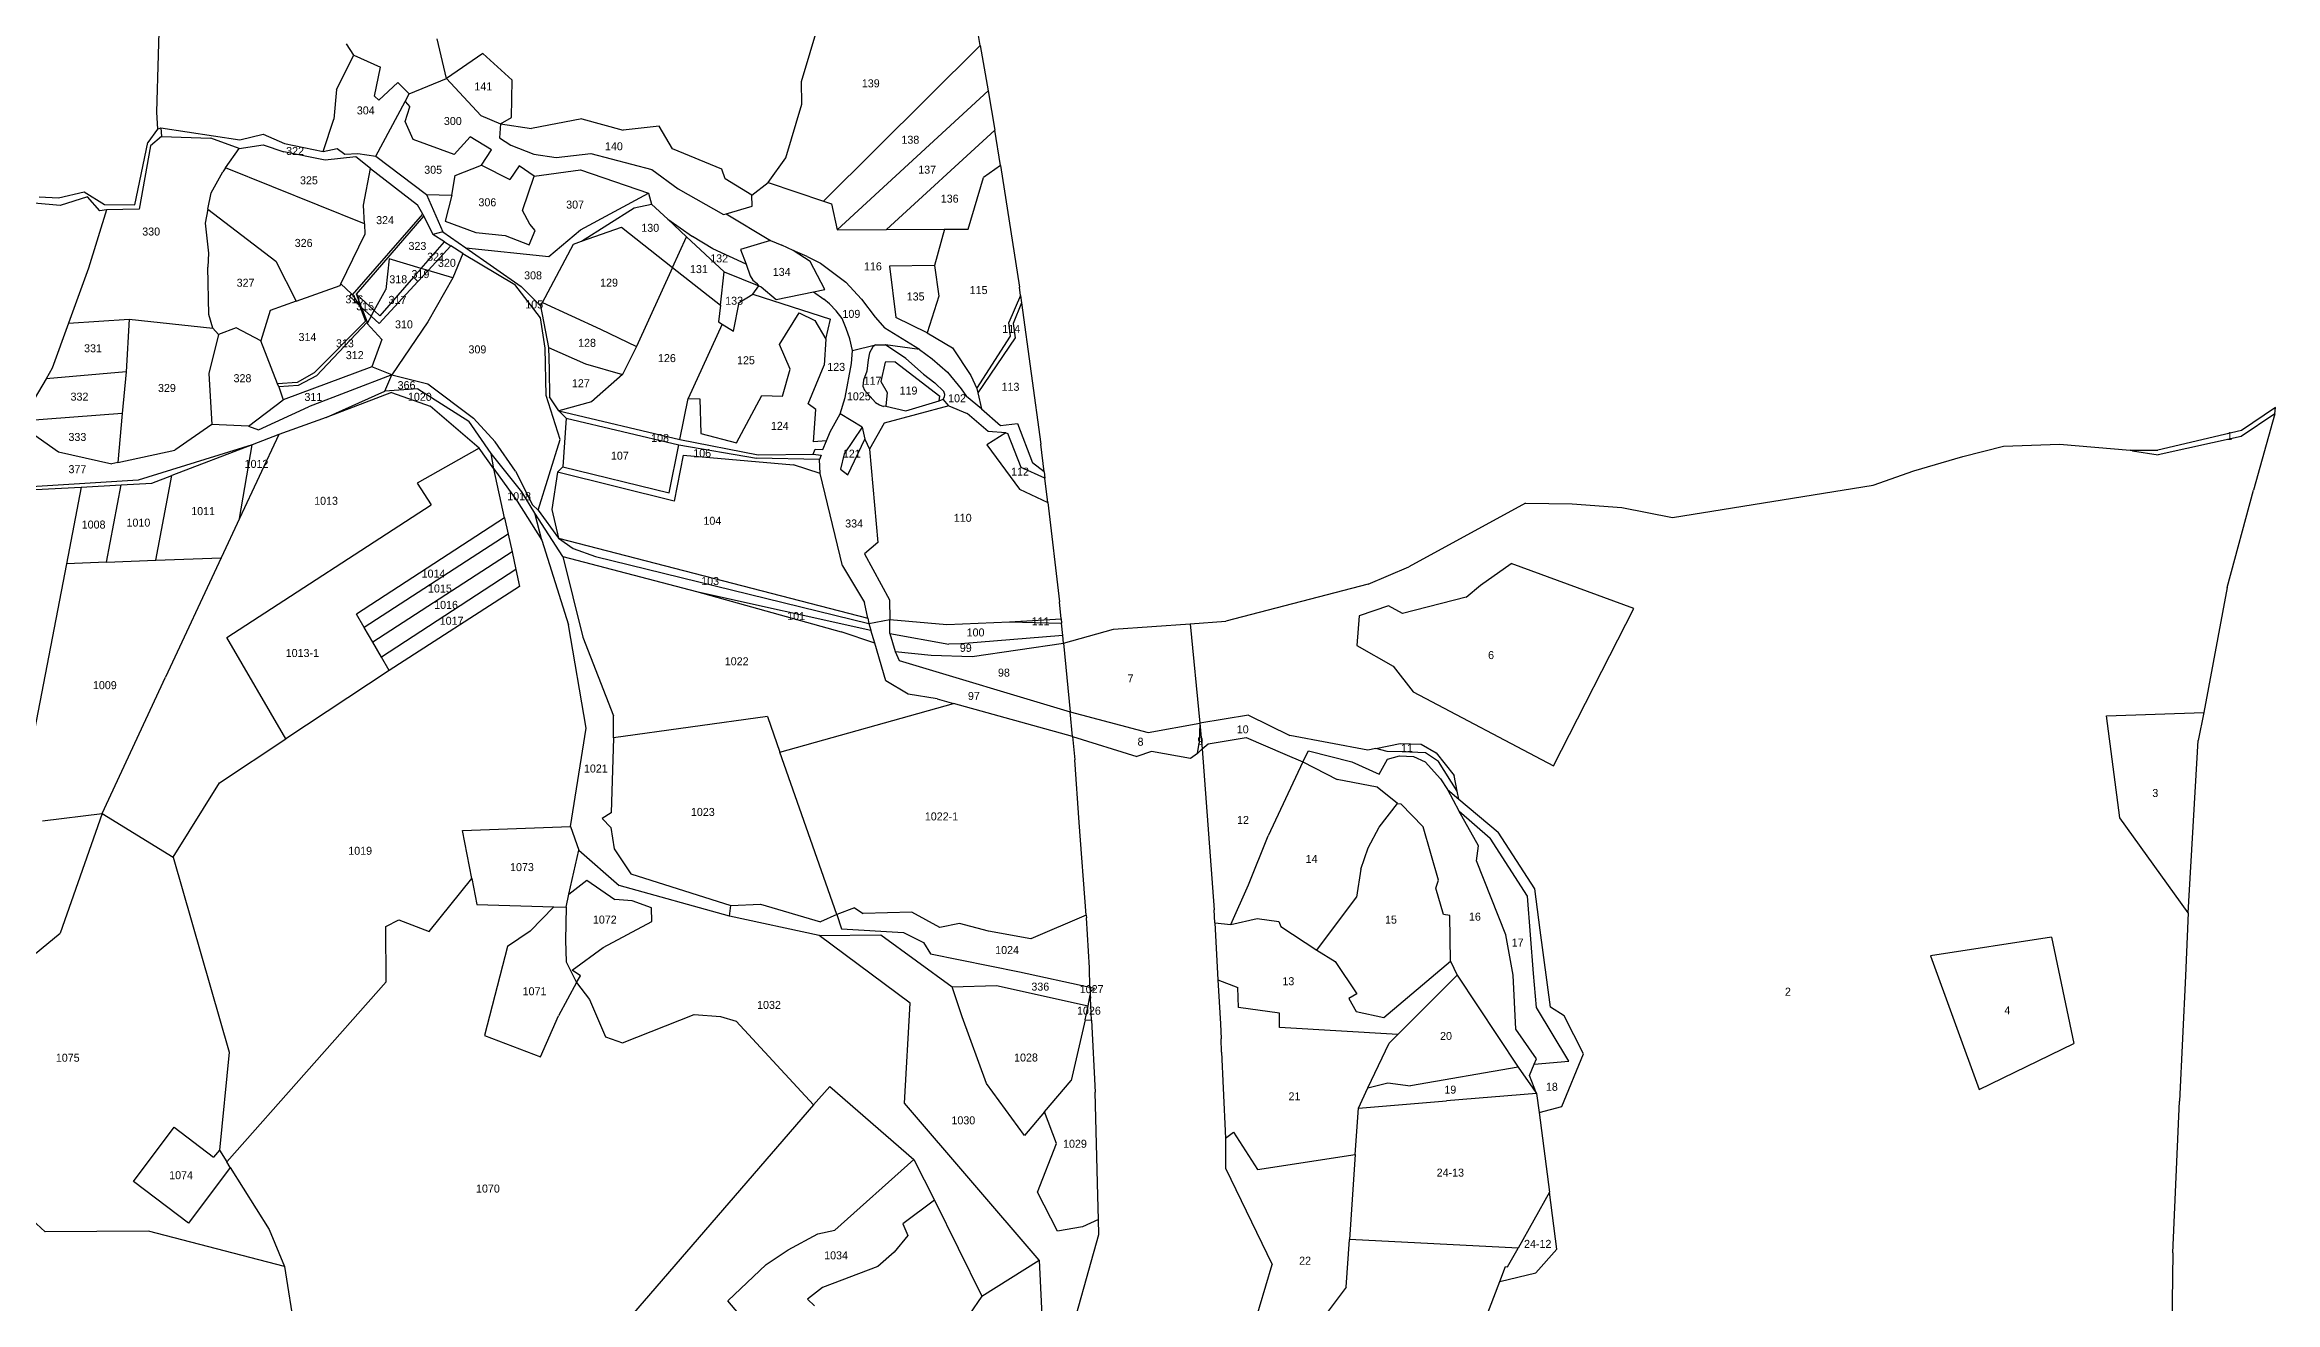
# Model space of a CAD drawing. Header units: metres. Extents: x 215864 to 218449, y 2702083 to 2704249.
# Drawn here: x 217532 to 218229, y 2702901 to 2703295 of the extents above; entities that cross this region are included whole.
import ezdxf
from ezdxf.enums import TextEntityAlignment as Align

# ---------------------------------------------------------------- set-up
doc = ezdxf.new("R2010")
doc.units = ezdxf.units.M

msp = doc.modelspace()

# ---------------------------------------------------------------- linework, layer by layer
at = {"layer": 'LIN'}
for p, q in [((217568.39, 2703309.57), (217567.27, 2703273.41)), ((217768.85, 2703282.95), (217776.66, 2703309.23)), ((217657.9, 2703283.89), (217654.99, 2703296.36)), ((217824.63, 2703294.29), (217823.77, 2703299.24)), ((217623.58, 2703280.52), (217628.93, 2703291.23)), ((217628.93, 2703291.23), (217626.7, 2703294.76)), ((217628.93, 2703291.23), (217637.29, 2703287.43)), ((217669.3, 2703291.74), (217657.9, 2703283.89)), ((217669.3, 2703291.74), (217678.43, 2703283.45)), ((217824.63, 2703294.29), (217775.73, 2703245.6)), ((217824.63, 2703294.29), (217827.11, 2703280.03)), ((217635.45, 2703278.4), (217637.29, 2703287.43)), ((217642.68, 2703282.69), (217636.81, 2703277.19)), ((217646.2, 2703279.16), (217642.68, 2703282.69)), ((217646.2, 2703279.16), (217657.9, 2703283.89)), ((217657.9, 2703283.89), (217668.68, 2703272.41)), ((217678.21, 2703271.73), (217678.43, 2703283.45)), ((217768.92, 2703275.88), (217768.85, 2703282.95)), ((217623.58, 2703280.52), (217622.69, 2703271.26)), ((217636.81, 2703277.19), (217635.45, 2703278.4)), ((217635.83, 2703259.68), (217644.96, 2703276.7)), ((217644.96, 2703276.7), (217646.2, 2703279.16)), ((217644.96, 2703276.7), (217646.46, 2703275.12)), ((217644.96, 2703270.54), (217646.46, 2703275.12)), ((217763.97, 2703259.12), (217768.92, 2703275.88)), ((217827.11, 2703280.03), (217779.95, 2703236.67)), ((217827.11, 2703280.03), (217829.24, 2703267.82)), ((217567.66, 2703268.06), (217564.55, 2703263.96)), ((217567.27, 2703273.41), (217567.66, 2703268.06)), ((217567.66, 2703268.06), (217568.63, 2703268.49)), ((217568.63, 2703268.49), (217593.39, 2703264.78)), ((217568.63, 2703268.49), (217568.89, 2703265.84)), ((217619.38, 2703261.14), (217622.69, 2703271.26)), ((217647.53, 2703264.9), (217644.96, 2703270.54)), ((217668.68, 2703272.41), (217674.83, 2703269.76)), ((217674.83, 2703269.76), (217674.5, 2703265.36)), ((217674.83, 2703269.76), (217678.21, 2703271.73)), ((217674.83, 2703269.76), (217684.42, 2703268.35)), ((217700.16, 2703271.31), (217684.42, 2703268.35)), ((217700.16, 2703271.31), (217713.12, 2703267.82)), ((217724.39, 2703268.99), (217713.12, 2703267.82)), ((217728.55, 2703261.93), (217724.39, 2703268.99)), ((217795.35, 2703236.73), (217829.24, 2703267.82)), ((217830.97, 2703256.75), (217829.24, 2703267.82)), ((217560.53, 2703244.41), (217564.55, 2703263.96)), ((217565.48, 2703262.91), (217561.85, 2703243.12)), ((217568.89, 2703265.84), (217565.48, 2703262.91)), ((217568.89, 2703265.84), (217584.31, 2703265.27)), ((217593.1, 2703262.02), (217584.31, 2703265.27)), ((217588.89, 2703256), (217593.1, 2703262.02)), ((217593.1, 2703262.02), (217600.64, 2703263.16)), ((217593.39, 2703264.78), (217600.65, 2703266.52)), ((217600.64, 2703263.16), (217607.14, 2703260.99)), ((217600.65, 2703266.52), (217607.32, 2703263.59)), ((217619.98, 2703258.44), (217607.14, 2703260.99)), ((217607.32, 2703263.59), (217619.38, 2703261.14)), ((217619.38, 2703261.14), (217623.79, 2703262.03)), ((217623.79, 2703262.03), (217626.1, 2703260.33)), ((217626.1, 2703260.33), (217630.21, 2703260.54)), ((217630.21, 2703260.54), (217635.83, 2703259.68)), ((217660.28, 2703260.16), (217647.53, 2703264.9)), ((217665.33, 2703265.74), (217660.28, 2703260.16)), ((217671.94, 2703261.59), (217665.33, 2703265.74)), ((217668.82, 2703256.81), (217671.94, 2703261.59)), ((217674.5, 2703265.36), (217678.06, 2703263.14)), ((217678.06, 2703263.14), (217685.24, 2703260.25)), ((217692.17, 2703259.22), (217703, 2703260.53)), ((217703, 2703260.53), (217722.06, 2703255.52)), ((217743.92, 2703255.6), (217728.55, 2703261.93)), ((217584.36, 2703248.23), (217588.02, 2703254.76)), ((217588.89, 2703256), (217588.02, 2703254.76)), ((217632.27, 2703238.55), (217588.89, 2703256)), ((217629.54, 2703259.44), (217619.98, 2703258.44)), ((217634.2, 2703255.84), (217629.54, 2703259.44)), ((217632.03, 2703244.4), (217634.2, 2703255.84)), ((217634.2, 2703255.84), (217648.86, 2703244.48)), ((217635.83, 2703259.68), (217651.66, 2703247.63)), ((217659.62, 2703247.49), (217660.57, 2703253.66)), ((217660.57, 2703253.66), (217668.82, 2703256.81)), ((217668.82, 2703256.81), (217677.74, 2703252.35)), ((217680.64, 2703256.62), (217677.74, 2703252.35)), ((217685.32, 2703253.4), (217680.64, 2703256.62)), ((217685.24, 2703260.25), (217692.17, 2703259.22)), ((217685.32, 2703253.4), (217699.82, 2703255.41)), ((217699.82, 2703255.41), (217721.05, 2703248.08)), ((217722.06, 2703255.52), (217730.34, 2703249.48)), ((217744.95, 2703252.58), (217743.92, 2703255.6)), ((217758.39, 2703251.4), (217763.97, 2703259.12)), ((217830.97, 2703256.75), (217825.74, 2703252.97)), ((217830.97, 2703256.75), (217836.89, 2703218.77)), ((217530.6, 2703246.97), (217536.72, 2703246.59)), ((217536.72, 2703246.59), (217544.66, 2703248.55)), ((217545.76, 2703247), (217537.2, 2703244.26)), ((217544.66, 2703248.55), (217551.05, 2703244.51)), ((217549.63, 2703242.57), (217545.76, 2703247)), ((217583.34, 2703243.1), (217584.36, 2703248.23)), ((217651.66, 2703247.63), (217659.62, 2703247.49)), ((217651.66, 2703247.63), (217656.73, 2703235.97)), ((217659.62, 2703247.49), (217657.52, 2703239.3)), ((217681.61, 2703242.71), (217685.32, 2703253.4)), ((217699.77, 2703236.69), (217721.05, 2703248.08)), ((217721.05, 2703248.08), (217721.93, 2703244.63)), ((217730.34, 2703249.48), (217744.43, 2703241.46)), ((217753.32, 2703247.5), (217744.95, 2703252.58)), ((217753.32, 2703247.5), (217758.39, 2703251.4)), ((217753.39, 2703244.03), (217753.32, 2703247.5)), ((217758.39, 2703251.4), (217775.73, 2703245.6)), ((217820.89, 2703236.84), (217825.74, 2703252.97)), ((217537.2, 2703244.26), (217529.12, 2703244.93)), ((217551.64, 2703242.94), (217546.03, 2703224.67)), ((217551.64, 2703242.94), (217549.63, 2703242.57)), ((217551.05, 2703244.51), (217560.53, 2703244.41)), ((217561.85, 2703243.12), (217551.64, 2703242.94)), ((217583.34, 2703243.1), (217582.46, 2703238.69)), ((217583.34, 2703243.1), (217604.55, 2703226.87)), ((217628.58, 2703216.35), (217650.47, 2703241.51)), ((217629.77, 2703216.56), (217650.81, 2703240.88)), ((217632.27, 2703238.55), (217632.03, 2703244.4)), ((217650.47, 2703241.51), (217648.86, 2703244.48)), ((217650.47, 2703241.51), (217650.81, 2703240.88)), ((217650.81, 2703240.88), (217653.6, 2703235.16)), ((217683.98, 2703238.43), (217681.61, 2703242.71)), ((217700.11, 2703233.1), (217716.52, 2703243.56)), ((217716.52, 2703243.56), (217721.93, 2703244.63)), ((217721.93, 2703244.63), (217727.06, 2703239.98)), ((217732.93, 2703234.49), (217727.06, 2703239.98)), ((217727.06, 2703239.98), (217734.74, 2703234.55)), ((217744.43, 2703241.46), (217745.24, 2703241.69)), ((217745.24, 2703241.69), (217753.39, 2703244.03)), ((217745.24, 2703241.69), (217759.1, 2703233.33)), ((217775.73, 2703245.6), (217778.18, 2703244.78)), ((217778.18, 2703244.78), (217779.95, 2703236.67)), ((217582.46, 2703238.69), (217583.51, 2703229.39)), ((217624.93, 2703219.77), (217632.4, 2703235.22)), ((217632.27, 2703238.55), (217632.4, 2703235.22)), ((217650, 2703224.59), (217657.25, 2703232.89)), ((217656.73, 2703235.97), (217653.6, 2703235.16)), ((217657.25, 2703232.89), (217653.6, 2703235.16)), ((217656.73, 2703235.97), (217663.94, 2703230.97)), ((217657.25, 2703232.89), (217659.25, 2703231.64)), ((217657.52, 2703239.3), (217667.1, 2703235.77)), ((217667.1, 2703235.77), (217676.25, 2703234.88)), ((217676.25, 2703234.88), (217683.78, 2703231.93)), ((217683.78, 2703231.93), (217685.61, 2703236.38)), ((217685.61, 2703236.38), (217683.98, 2703238.43)), ((217689.92, 2703228.3), (217699.77, 2703236.69)), ((217697.57, 2703232.21), (217700.11, 2703233.1)), ((217700.11, 2703233.1), (217712.57, 2703237.45)), ((217712.57, 2703237.45), (217728.48, 2703224.91)), ((217728.48, 2703224.91), (217732.93, 2703234.49)), ((217732.93, 2703234.49), (217744.68, 2703223.52)), ((217741.13, 2703230.71), (217734.74, 2703234.55)), ((217759.1, 2703233.33), (217749.73, 2703230.52)), ((217759.1, 2703233.33), (217762.72, 2703231.81)), ((217779.95, 2703236.67), (217795.35, 2703236.73)), ((217795.35, 2703236.73), (217813.54, 2703236.81)), ((217813.54, 2703236.81), (217810.38, 2703225.53)), ((217813.54, 2703236.81), (217820.89, 2703236.84)), ((217583.51, 2703229.39), (217583.33, 2703225.02)), ((217604.55, 2703226.87), (217610.94, 2703214.35)), ((217640.02, 2703227.53), (217638.99, 2703217.99)), ((217650, 2703224.59), (217640.02, 2703227.53)), ((217652.19, 2703223.94), (217659.25, 2703231.64)), ((217663.03, 2703229.29), (217659.25, 2703231.64)), ((217663.03, 2703229.29), (217659.93, 2703221.66)), ((217663.03, 2703229.29), (217679.24, 2703219.56)), ((217663.94, 2703230.97), (217689.92, 2703228.3)), ((217663.94, 2703230.97), (217681.22, 2703218.97)), ((217687.95, 2703213.94), (217697.57, 2703232.21)), ((217751.55, 2703225.92), (217741.13, 2703230.71)), ((217749.73, 2703230.52), (217751.55, 2703225.92)), ((217751.55, 2703225.92), (217752.74, 2703222.27)), ((217766.27, 2703230.15), (217762.72, 2703231.81)), ((217770.58, 2703228.3), (217766.27, 2703230.15)), ((217771.52, 2703226.73), (217766.27, 2703230.15)), ((217770.58, 2703228.3), (217774.78, 2703226.23)), ((217776.16, 2703217.99), (217771.52, 2703226.73)), ((217774.78, 2703226.23), (217782.68, 2703220.27)), ((217546.03, 2703224.67), (217539.86, 2703207.52)), ((217583.67, 2703210.15), (217583.33, 2703225.02)), ((217610.94, 2703214.35), (217624.67, 2703219.25)), ((217624.67, 2703219.25), (217624.93, 2703219.77)), ((217624.93, 2703219.77), (217628.25, 2703216.65)), ((217648.99, 2703220.5), (217636.84, 2703207.33)), ((217647.58, 2703221.82), (217637.06, 2703209.79)), ((217647.58, 2703221.82), (217650, 2703224.59)), ((217648.99, 2703220.5), (217647.58, 2703221.82)), ((217652.19, 2703223.94), (217648.99, 2703220.5)), ((217652.19, 2703223.94), (217650, 2703224.59)), ((217659.93, 2703221.66), (217652.08, 2703207.89)), ((217659.93, 2703221.66), (217652.19, 2703223.94)), ((217687.26, 2703209.13), (217679.24, 2703219.56)), ((217681.22, 2703218.97), (217687.33, 2703212.87)), ((217728.48, 2703224.91), (217717.26, 2703200.21)), ((217728.48, 2703224.91), (217743.51, 2703213.06)), ((217743.51, 2703213.06), (217744.68, 2703223.52)), ((217744.68, 2703223.52), (217755.54, 2703219.1)), ((217752.74, 2703222.27), (217753.62, 2703220.9)), ((217753.62, 2703220.9), (217755.01, 2703219.88)), ((217753.67, 2703216.54), (217755.54, 2703219.1)), ((217755.54, 2703219.1), (217755.01, 2703219.88)), ((217755.54, 2703219.1), (217756.18, 2703218.79)), ((217756.18, 2703218.79), (217760.86, 2703214.83)), ((217782.68, 2703220.27), (217787.62, 2703215)), ((217810.38, 2703225.53), (217796.34, 2703225.27)), ((217796.34, 2703225.27), (217798.25, 2703209.22)), ((217810.38, 2703225.53), (217811.78, 2703215.95)), ((217837.26, 2703216.1), (217836.89, 2703218.77)), ((217610.94, 2703214.35), (217602.87, 2703211.47)), ((217628.25, 2703216.65), (217627.64, 2703215.87)), ((217630.71, 2703213.03), (217627.64, 2703215.87)), ((217628.25, 2703216.65), (217628.58, 2703216.35)), ((217628.58, 2703216.35), (217630.71, 2703213.03)), ((217631.36, 2703212.42), (217629.77, 2703216.56)), ((217629.77, 2703216.56), (217635.33, 2703211.4)), ((217630.71, 2703213.03), (217632.63, 2703208.13)), ((217634.36, 2703209.64), (217631.36, 2703212.42)), ((217631.36, 2703212.42), (217633.13, 2703207.81)), ((217635.33, 2703211.4), (217638.99, 2703217.99)), ((217687.33, 2703212.87), (217687.95, 2703213.94)), ((217687.33, 2703212.87), (217689.8, 2703199.83)), ((217687.95, 2703213.94), (217706.04, 2703205.56)), ((217743.51, 2703213.06), (217742.92, 2703207.85)), ((217747.59, 2703204.99), (217749.4, 2703213.9)), ((217749.4, 2703213.9), (217753.67, 2703216.54)), ((217753.67, 2703216.54), (217777.92, 2703208.75)), ((217760.86, 2703214.83), (217772.53, 2703217.24)), ((217772.53, 2703217.24), (217776.16, 2703217.99)), ((217772.53, 2703217.24), (217775.79, 2703215.02)), ((217777.56, 2703213.53), (217775.79, 2703215.02)), ((217779.64, 2703211.32), (217777.56, 2703213.53)), ((217787.62, 2703215), (217791.81, 2703209.33)), ((217811.78, 2703215.95), (217808.06, 2703204.41)), ((217837.26, 2703216.1), (217833.65, 2703207.73)), ((217837.58, 2703213.8), (217834.98, 2703207.33)), ((217837.26, 2703216.1), (217837.58, 2703213.8)), ((217837.58, 2703213.8), (217843.64, 2703169.62)), ((217539.86, 2703207.52), (217534.66, 2703193.42)), ((217539.86, 2703207.52), (217558.8, 2703208.77)), ((217558.8, 2703208.77), (217557.86, 2703192.27)), ((217558.8, 2703208.77), (217584.9, 2703205.9)), ((217584.9, 2703205.9), (217583.67, 2703210.15)), ((217584.9, 2703205.9), (217586.68, 2703203.89)), ((217592.23, 2703206), (217586.68, 2703203.89)), ((217599.93, 2703201.98), (217592.23, 2703206)), ((217602.87, 2703211.47), (217599.93, 2703201.98)), ((217632.63, 2703208.13), (217616.57, 2703191.97)), ((217633.13, 2703207.81), (217617.31, 2703191)), ((217634.36, 2703209.64), (217633.11, 2703207.4)), ((217633.11, 2703207.4), (217637.73, 2703202.34)), ((217634.36, 2703209.64), (217635.33, 2703211.4)), ((217636.84, 2703207.33), (217634.36, 2703209.64)), ((217635.33, 2703211.4), (217637.06, 2703209.79)), ((217652.08, 2703207.89), (217640.87, 2703191.29)), ((217688.71, 2703199.67), (217687.26, 2703209.13)), ((217706.04, 2703205.56), (217717.26, 2703200.21)), ((217744.08, 2703207.12), (217733.43, 2703183.94)), ((217742.92, 2703207.85), (217744.08, 2703207.12)), ((217744.08, 2703207.12), (217747.59, 2703204.99)), ((217761.93, 2703200.8), (217768.12, 2703210.7)), ((217768.12, 2703210.7), (217773.01, 2703208.34)), ((217773.01, 2703208.34), (217776.38, 2703202.45)), ((217776.38, 2703202.45), (217777.92, 2703208.75)), ((217781.49, 2703208.92), (217779.64, 2703211.32)), ((217782.83, 2703205.78), (217781.49, 2703208.92)), ((217783.97, 2703202.55), (217782.83, 2703205.78)), ((217791.81, 2703209.33), (217794.83, 2703205.9)), ((217805.65, 2703199.28), (217794.83, 2703205.9)), ((217808.06, 2703204.41), (217798.25, 2703209.22)), ((217834.15, 2703203.38), (217833.65, 2703207.73)), ((217834.98, 2703207.33), (217835.55, 2703202.9)), ((217586.68, 2703203.89), (217583.69, 2703191.73)), ((217605.1, 2703188.48), (217599.93, 2703201.98)), ((217637.73, 2703202.34), (217634.61, 2703193.79)), ((217689.07, 2703184.92), (217688.71, 2703199.67)), ((217689.8, 2703199.83), (217701.35, 2703194.79)), ((217689.8, 2703199.83), (217689.96, 2703193.02)), ((217717.26, 2703200.21), (217712.91, 2703191.39)), ((217765.32, 2703193.12), (217761.93, 2703200.8)), ((217776.38, 2703202.45), (217775.94, 2703194.32)), ((217784.79, 2703198.97), (217783.97, 2703202.55)), ((217784.47, 2703194.92), (217784.79, 2703198.97)), ((217784.79, 2703198.97), (217791.93, 2703200.67)), ((217790.04, 2703198.22), (217789.61, 2703196.05)), ((217791.07, 2703200.07), (217790.04, 2703198.22)), ((217791.93, 2703200.67), (217791.07, 2703200.07)), ((217791.93, 2703200.67), (217795.06, 2703200.74)), ((217801.42, 2703196.39), (217795.06, 2703200.74)), ((217805.65, 2703199.28), (217795.06, 2703200.74)), ((217805.65, 2703199.28), (217809.67, 2703196.28)), ((217808.06, 2703204.41), (217815.97, 2703199.74)), ((217815.97, 2703199.74), (217821.73, 2703191.12)), ((217823.56, 2703187.07), (217834.15, 2703203.38)), ((217835.55, 2703202.9), (217823.91, 2703185.69)), ((217534.66, 2703193.42), (217532.85, 2703190.04)), ((217557.86, 2703192.27), (217532.85, 2703190.04)), ((217557.86, 2703192.27), (217556.63, 2703179.22)), ((217583.69, 2703191.73), (217584.57, 2703175.76)), ((217634.61, 2703193.79), (217606.85, 2703183.48)), ((217616.57, 2703191.97), (217611.25, 2703188.98)), ((217617.31, 2703191), (217611.57, 2703188.03)), ((217640.87, 2703191.29), (217614.77, 2703181.33)), ((217640.87, 2703191.29), (217634.61, 2703193.79)), ((217638.67, 2703186.23), (217640.87, 2703191.29)), ((217640.87, 2703191.29), (217652.11, 2703188.51)), ((217689.96, 2703193.02), (217690.09, 2703184.5)), ((217701.35, 2703194.79), (217712.91, 2703191.39)), ((217712.91, 2703191.39), (217703.22, 2703182.85)), ((217762.89, 2703184.64), (217765.32, 2703193.12)), ((217770.91, 2703182.28), (217775.94, 2703194.32)), ((217782.43, 2703184.24), (217784.47, 2703194.92)), ((217789.25, 2703192.45), (217788.18, 2703189.64)), ((217789.61, 2703196.05), (217789.25, 2703192.45)), ((217794.99, 2703195.29), (217793.63, 2703189.21)), ((217798.05, 2703195.35), (217794.99, 2703195.29)), ((217798.05, 2703195.35), (217812.06, 2703184.67)), ((217806.97, 2703191.55), (217801.42, 2703196.39)), ((217806.97, 2703191.55), (217810.53, 2703188.85)), ((217809.67, 2703196.28), (217814.43, 2703192.16)), ((217814.43, 2703192.16), (217818.76, 2703186.99)), ((217821.73, 2703191.12), (217823.56, 2703187.07)), ((217532.85, 2703190.04), (217524.98, 2703176.9)), ((217611.25, 2703188.98), (217605.1, 2703188.48)), ((217605.54, 2703187.59), (217605.1, 2703188.48)), ((217611.57, 2703188.03), (217605.54, 2703187.59)), ((217605.54, 2703187.59), (217606.85, 2703183.48)), ((217620.27, 2703177.98), (217638.67, 2703186.23)), ((217640.71, 2703185.79), (217620.27, 2703177.98)), ((217648.97, 2703186.99), (217638.67, 2703186.23)), ((217640.71, 2703185.79), (217652.8, 2703181.56)), ((217648.97, 2703186.99), (217664.88, 2703176.86)), ((217652.11, 2703188.51), (217666.39, 2703177.82)), ((217693.44, 2703171.13), (217689.07, 2703184.92)), ((217693, 2703180.11), (217690.09, 2703184.5)), ((217730.83, 2703171.17), (217733.43, 2703183.94)), ((217733.43, 2703183.94), (217737.06, 2703183.87)), ((217737.06, 2703183.87), (217737.37, 2703173.01)), ((217748.47, 2703170.12), (217756.4, 2703184.83)), ((217756.4, 2703184.83), (217762.89, 2703184.64)), ((217780.86, 2703179.19), (217782.43, 2703184.24)), ((217788.18, 2703189.64), (217788.04, 2703187.75)), ((217788.04, 2703187.75), (217788.5, 2703186.58)), ((217788.5, 2703186.58), (217791.95, 2703182.73)), ((217793.63, 2703189.21), (217795.55, 2703185.86)), ((217795.55, 2703185.86), (217795.15, 2703181.52)), ((217813.28, 2703186.09), (217810.53, 2703188.85)), ((217811.88, 2703183.21), (217812.06, 2703184.67)), ((217813.13, 2703183.74), (217813.48, 2703184.44)), ((217813.63, 2703185.2), (217813.28, 2703186.09)), ((217813.48, 2703184.44), (217813.63, 2703185.2)), ((217818.76, 2703186.99), (217820.42, 2703184.54)), ((217825.1, 2703180.67), (217820.42, 2703184.54)), ((217823.56, 2703187.07), (217823.91, 2703185.69)), ((217823.91, 2703185.69), (217825.1, 2703180.67)), ((217556.63, 2703179.22), (217524.98, 2703176.9)), ((217556.63, 2703179.22), (217555.18, 2703163.9)), ((217596.02, 2703175.26), (217606.85, 2703183.48)), ((217599.16, 2703174.13), (217614.77, 2703181.33)), ((217620.27, 2703177.98), (217605.51, 2703172.7)), ((217668.07, 2703168.37), (217652.8, 2703181.56)), ((217666.39, 2703177.82), (217673.07, 2703170.36)), ((217703.22, 2703182.85), (217693, 2703180.11)), ((217693, 2703180.11), (217730.83, 2703171.17)), ((217693, 2703180.11), (217695.32, 2703177.82)), ((217695.32, 2703177.82), (217694.24, 2703162.56)), ((217695.32, 2703177.82), (217730.47, 2703169.44)), ((217773.28, 2703180.54), (217770.91, 2703182.28)), ((217772.62, 2703170.44), (217773.28, 2703180.54)), ((217777.8, 2703173.51), (217780.86, 2703179.19)), ((217787.76, 2703175.02), (217780.86, 2703179.19)), ((217791.95, 2703182.73), (217793.15, 2703182)), ((217793.15, 2703182), (217794.44, 2703181.45)), ((217795.15, 2703181.52), (217794.44, 2703181.45)), ((217814.87, 2703181.62), (217794.62, 2703176.21)), ((217795.15, 2703181.52), (217801.41, 2703180.13)), ((217801.41, 2703180.13), (217811.88, 2703183.21)), ((217811.88, 2703183.21), (217813.13, 2703183.74)), ((217814.87, 2703181.62), (217813.13, 2703183.74)), ((217814.87, 2703181.62), (217820.55, 2703179.23)), ((217827.2, 2703173.58), (217820.55, 2703179.23)), ((217825.1, 2703180.67), (217831.03, 2703175.52)), ((218229.2, 2703179.1), (218218.58, 2703172.09)), ((218229.32, 2703181.14), (218218.75, 2703173.96)), ((218229.2, 2703179.1), (218222.48, 2703155.26)), ((218229.2, 2703179.1), (218229.32, 2703181.14)), ((217523.3, 2703176.75), (217536.68, 2703167.22)), ((217584.57, 2703175.76), (217573.01, 2703167.82)), ((217596.02, 2703175.26), (217584.57, 2703175.76)), ((217605.51, 2703172.7), (217593.25, 2703146.4)), ((217596.02, 2703175.26), (217599.16, 2703174.13)), ((217605.51, 2703172.7), (217597.18, 2703169.49)), ((217671.83, 2703166.71), (217664.88, 2703176.86)), ((217679.5, 2703161.19), (217673.07, 2703170.36)), ((217686.57, 2703149.09), (217693.44, 2703171.13)), ((217730.83, 2703171.17), (217755.29, 2703166.33)), ((217737.37, 2703173.01), (217748.47, 2703170.12)), ((217776.66, 2703170.67), (217772.62, 2703170.44)), ((217775.48, 2703167.97), (217776.66, 2703170.67)), ((217776.66, 2703170.67), (217777.8, 2703173.51)), ((217787.76, 2703175.02), (217782.16, 2703166.67)), ((217783.3, 2703160.06), (217788.64, 2703171.22)), ((217787.76, 2703175.02), (217788.64, 2703171.22)), ((217788.64, 2703171.22), (217790.08, 2703168.06)), ((217794.62, 2703176.21), (217790.08, 2703168.06)), ((217832.7, 2703173.2), (217826.77, 2703169.46)), ((217832.7, 2703173.2), (217827.2, 2703173.58)), ((217831.03, 2703175.52), (217836.28, 2703176.16)), ((217832.7, 2703173.2), (217833.31, 2703172.97)), ((217837.48, 2703162.38), (217833.31, 2703172.97)), ((217836.28, 2703176.16), (217840.97, 2703163.79)), ((218218.75, 2703173.96), (218192.58, 2703167.76)), ((218218.58, 2703172.09), (218192.73, 2703166.29)), ((217536.68, 2703167.22), (217553.35, 2703163.5)), ((217555.18, 2703163.9), (217553.35, 2703163.5)), ((217555.18, 2703163.9), (217573.01, 2703167.82)), ((217597.18, 2703169.49), (217561.6, 2703158.44)), ((217597.18, 2703169.49), (217572.12, 2703159.87)), ((217593.25, 2703146.4), (217597.18, 2703169.49)), ((217668.07, 2703168.37), (217648.74, 2703157.46)), ((217672.71, 2703161.94), (217668.07, 2703168.37)), ((217672.71, 2703161.94), (217671.83, 2703166.71)), ((217681.43, 2703154.78), (217671.83, 2703166.71)), ((217727.49, 2703154.49), (217730.47, 2703169.44)), ((217731.86, 2703166.19), (217729, 2703151.85)), ((217730.47, 2703169.44), (217754.74, 2703165.34)), ((217731.86, 2703166.19), (217766.32, 2703163.2)), ((217774.43, 2703164.82), (217754.74, 2703165.34)), ((217755.29, 2703166.33), (217772.42, 2703166.52)), ((217774.61, 2703160.53), (217766.32, 2703163.2)), ((217772.42, 2703166.52), (217773.1, 2703168.08)), ((217772.42, 2703166.52), (217774.95, 2703166.18)), ((217773.1, 2703168.08), (217775.48, 2703167.97)), ((217774.95, 2703166.18), (217774.43, 2703164.82)), ((217774.61, 2703160.53), (217774.43, 2703164.82)), ((217782.16, 2703166.67), (217781.05, 2703161.8)), ((217790.08, 2703168.06), (217792.67, 2703138.93)), ((217826.77, 2703169.46), (217836.95, 2703155.65)), ((217844.65, 2703160.98), (217840.97, 2703163.79)), ((217844.65, 2703160.98), (217843.64, 2703169.62)), ((218116.35, 2703161.29), (218131.63, 2703165.82)), ((218131.63, 2703165.82), (218144.36, 2703169.04)), ((218144.36, 2703169.04), (218161.82, 2703169.67)), ((218161.82, 2703169.67), (218183.92, 2703167.82)), ((218184.69, 2703167.58), (218183.92, 2703167.82)), ((218183.92, 2703167.82), (218192.58, 2703167.76)), ((218184.69, 2703167.58), (218192.73, 2703166.29)), ((217521.33, 2703155.1), (217543.73, 2703156.25)), ((217561.6, 2703158.44), (217521.61, 2703155.87)), ((217543.73, 2703156.25), (217539.14, 2703132.3)), ((217543.73, 2703156.25), (217556.3, 2703156.98)), ((217551.66, 2703132.79), (217556.3, 2703156.98)), ((217556.3, 2703156.98), (217565.84, 2703157.45)), ((217565.84, 2703157.45), (217572.12, 2703159.87)), ((217567.05, 2703133.39), (217572.12, 2703159.87)), ((217648.74, 2703157.46), (217653.1, 2703150.75)), ((217676.07, 2703146.6), (217672.71, 2703161.94)), ((217672.71, 2703161.94), (217679.94, 2703151.8)), ((217679.5, 2703161.19), (217684.78, 2703150.75)), ((217692.62, 2703160.9), (217690.83, 2703149.24)), ((217694.24, 2703162.56), (217692.62, 2703160.9)), ((217729, 2703151.85), (217692.62, 2703160.9)), ((217694.24, 2703162.56), (217727.49, 2703154.49)), ((217781.65, 2703131.61), (217774.61, 2703160.53)), ((217781.05, 2703161.8), (217783.3, 2703160.06)), ((217844.88, 2703159.08), (217837.48, 2703162.38)), ((217844.65, 2703160.98), (217844.88, 2703159.08)), ((217845.78, 2703151.4), (217844.88, 2703159.08)), ((218040.97, 2703146.76), (218103.7, 2703156.87)), ((218103.7, 2703156.87), (218116.35, 2703161.29)), ((217589.26, 2703109.25), (217653.1, 2703150.75)), ((217679.94, 2703151.8), (217687.73, 2703139.66)), ((217685.5, 2703148.15), (217681.43, 2703154.78)), ((217684.78, 2703150.75), (217686.57, 2703149.09)), ((217686.57, 2703149.09), (217692.93, 2703140.33)), ((217690.83, 2703149.24), (217692.93, 2703140.33)), ((217836.95, 2703155.65), (217845.78, 2703151.4)), ((217845.78, 2703151.4), (217849.42, 2703120.36)), ((217994.98, 2703151.19), (217958.61, 2703131.29)), ((217994.98, 2703151.19), (218009.61, 2703151.04)), ((218009.61, 2703151.04), (218025.08, 2703149.88)), ((218025.08, 2703149.88), (218040.97, 2703146.76)), ((218214.29, 2703124.87), (218222.48, 2703155.26)), ((217593.25, 2703146.4), (217587.56, 2703134.19)), ((217676.07, 2703146.6), (217629.81, 2703116.53)), ((217676.07, 2703146.6), (217677.17, 2703141.59)), ((217694.22, 2703134.53), (217685.5, 2703148.15)), ((217687.73, 2703139.66), (217685.5, 2703148.15)), ((217677.17, 2703141.59), (217632.22, 2703112.38)), ((217678.39, 2703136.01), (217634.89, 2703107.8)), ((217677.17, 2703141.59), (217678.39, 2703136.01)), ((217678.39, 2703136.01), (217679.59, 2703130.48)), ((217687.73, 2703139.66), (217696.02, 2703113.24)), ((217692.93, 2703140.33), (217697.48, 2703137.11)), ((217692.93, 2703140.33), (217789.55, 2703115.24)), ((217697.48, 2703137.11), (217704.43, 2703134.56)), ((217792.67, 2703138.93), (217788.46, 2703135.43)), ((217788.46, 2703135.43), (217796.34, 2703121.04)), ((217539.14, 2703132.3), (217524.23, 2703054.45)), ((217551.66, 2703132.79), (217539.14, 2703132.3)), ((217551.66, 2703132.79), (217567.05, 2703133.39)), ((217567.05, 2703133.39), (217587.56, 2703134.19)), ((217587.56, 2703134.19), (217570.14, 2703096.82)), ((217679.59, 2703130.48), (217637.61, 2703103.14)), ((217679.59, 2703130.48), (217680.74, 2703125.23)), ((217694.22, 2703134.53), (217736.02, 2703123.6)), ((217694.22, 2703134.53), (217700.51, 2703109.37)), ((217704.43, 2703134.56), (217789.9, 2703113.66)), ((217781.65, 2703131.61), (217788.46, 2703120.18)), ((217945.91, 2703125.87), (217958.61, 2703131.29)), ((217980.95, 2703125.65), (217990.6, 2703132.37)), ((218028.91, 2703118.31), (217990.6, 2703132.37)), ((217680.74, 2703125.23), (217640.03, 2703098.98)), ((217736.02, 2703123.6), (217781.23, 2703111.01)), ((217736.02, 2703123.6), (217790.54, 2703111.49)), ((217945.91, 2703125.87), (217901.39, 2703114.38)), ((217976.52, 2703121.8), (217956.58, 2703116.71)), ((217976.52, 2703121.8), (217980.95, 2703125.65)), ((218214.29, 2703124.87), (218207, 2703085.81)), ((217632.22, 2703112.38), (217629.81, 2703116.53)), ((217789.55, 2703115.24), (217788.46, 2703120.18)), ((217789.55, 2703115.24), (217789.9, 2703113.66)), ((217789.9, 2703113.66), (217796.41, 2703114.85)), ((217796.34, 2703121.04), (217796.41, 2703114.85)), ((217796.46, 2703110.46), (217796.41, 2703114.85)), ((217796.41, 2703114.85), (217814.19, 2703113.3)), ((217814.19, 2703113.3), (217833.82, 2703114.19)), ((217833.82, 2703114.19), (217849.93, 2703115.06)), ((217833.82, 2703114.19), (217850.06, 2703113.75)), ((217849.93, 2703115.06), (217849.42, 2703120.36)), ((217849.93, 2703115.06), (217850.06, 2703113.75)), ((217890.26, 2703113.57), (217901.39, 2703114.38)), ((217943.07, 2703116), (217942.36, 2703106.78)), ((217952.2, 2703119.19), (217943.07, 2703116)), ((217956.58, 2703116.71), (217952.2, 2703119.19)), ((218003.74, 2703069.18), (218028.91, 2703118.31)), ((217607.72, 2703077.55), (217589.26, 2703109.25)), ((217634.89, 2703107.8), (217632.22, 2703112.38)), ((217637.61, 2703103.14), (217634.89, 2703107.8)), ((217701.58, 2703080.95), (217696.02, 2703113.24)), ((217700.51, 2703109.37), (217710.11, 2703084.78)), ((217791.7, 2703107.52), (217781.23, 2703111.01)), ((217789.9, 2703113.66), (217790.54, 2703111.49)), ((217791.7, 2703107.52), (217790.54, 2703111.49)), ((217795.15, 2703095.68), (217791.7, 2703107.52)), ((217796.46, 2703110.46), (217798.07, 2703104.89)), ((217796.46, 2703110.46), (217814.86, 2703107.12)), ((217818.57, 2703107.29), (217814.86, 2703107.12)), ((217850.43, 2703109.9), (217818.57, 2703107.29)), ((217822.11, 2703103.27), (217850.66, 2703107.48)), ((217850.43, 2703109.9), (217850.06, 2703113.75)), ((217850.66, 2703107.48), (217850.43, 2703109.9)), ((217850.66, 2703107.48), (217866.33, 2703111.83)), ((217850.66, 2703107.48), (217852.73, 2703086)), ((217866.33, 2703111.83), (217890.26, 2703113.57)), ((217890.26, 2703113.57), (217893.26, 2703082.45)), ((217640.03, 2703098.98), (217637.61, 2703103.14)), ((217798.07, 2703104.89), (217809.33, 2703103.75)), ((217798.07, 2703104.89), (217799.31, 2703102.11)), ((217799.31, 2703102.11), (217852.73, 2703086)), ((217809.33, 2703103.75), (217822.11, 2703103.27)), ((217942.36, 2703106.78), (217953.69, 2703100.3)), ((217953.69, 2703100.3), (217959.9, 2703092.28)), ((217550.29, 2703054.25), (217570.14, 2703096.82)), ((217640.03, 2703098.98), (217607.72, 2703077.55)), ((217802.15, 2703091.53), (217795.15, 2703095.68)), ((217762.07, 2703073.42), (217816.34, 2703088.67)), ((217811.22, 2703090.09), (217802.15, 2703091.53)), ((217811.22, 2703090.09), (217816.34, 2703088.67)), ((217853.47, 2703078.35), (217816.34, 2703088.67)), ((217959.9, 2703092.28), (218003.74, 2703069.18)), ((217696.61, 2703050.22), (217701.58, 2703080.95)), ((217710.06, 2703077.91), (217710.11, 2703084.78)), ((217758.17, 2703084.56), (217710.06, 2703077.91)), ((217758.17, 2703084.56), (217762.07, 2703073.42)), ((217853.47, 2703078.35), (217852.73, 2703086)), ((217852.73, 2703086), (217877.16, 2703079.6)), ((217877.16, 2703079.6), (217893.26, 2703082.45)), ((217893.26, 2703082.45), (217893.08, 2703076.26)), ((217908.51, 2703084.96), (217893.26, 2703082.45)), ((217893.26, 2703082.45), (217894.03, 2703074.42)), ((217908.51, 2703084.96), (217921.4, 2703078.62)), ((218176.6, 2703084.78), (218207, 2703085.81)), ((218180.72, 2703052.91), (218176.6, 2703084.78)), ((218207, 2703085.81), (218205.23, 2703077.11)), ((217587.01, 2703063.81), (217607.72, 2703077.55)), ((217710.06, 2703077.91), (217709.41, 2703054.44)), ((217779.82, 2703022.65), (217762.07, 2703073.42)), ((217853.47, 2703078.35), (217873.64, 2703072.1)), ((217853.47, 2703078.35), (217854.18, 2703071.01)), ((217878.21, 2703073.63), (217873.64, 2703072.1)), ((217890.4, 2703071.4), (217878.21, 2703073.63)), ((217892.54, 2703072.97), (217890.4, 2703071.4)), ((217892.54, 2703072.97), (217893.08, 2703076.26)), ((217892.54, 2703072.97), (217894.03, 2703074.42)), ((217894.03, 2703074.42), (217895.93, 2703076.04)), ((217894.03, 2703074.42), (217897.77, 2703024.12)), ((217895.93, 2703076.04), (217907.78, 2703078)), ((217907.78, 2703078), (217919.85, 2703072.82)), ((217919.85, 2703072.82), (217925.44, 2703070.42)), ((217945.82, 2703074.01), (217921.4, 2703078.62)), ((217925.44, 2703070.42), (217927.23, 2703073.88)), ((217927.23, 2703073.88), (217940.72, 2703070.36)), ((217948.27, 2703074.53), (217945.82, 2703074.01)), ((217948.27, 2703074.53), (217955.83, 2703076.12)), ((217951.76, 2703073.63), (217948.27, 2703074.53)), ((217956.52, 2703073.57), (217951.76, 2703073.63)), ((217955.83, 2703076.12), (217962.42, 2703075.92)), ((217963.76, 2703073.22), (217956.52, 2703073.57)), ((217962.42, 2703075.92), (217967.07, 2703073.21)), ((217967.88, 2703070.52), (217963.76, 2703073.22)), ((217967.07, 2703073.21), (217972.71, 2703066.08)), ((218202.08, 2703023.19), (218205.23, 2703077.11)), ((217855.63, 2703051.44), (217854.18, 2703071.01)), ((217925.44, 2703070.42), (217914.67, 2703047.32)), ((217925.44, 2703070.42), (217936.23, 2703064.88)), ((217940.72, 2703070.36), (217949.36, 2703066.55)), ((217949.36, 2703066.55), (217951.9, 2703071.21)), ((217951.9, 2703071.21), (217955.66, 2703072.22)), ((217955.66, 2703072.22), (217960.01, 2703072.01)), ((217960.01, 2703072.01), (217963.72, 2703070.42)), ((217963.72, 2703070.42), (217968.51, 2703065.05)), ((217973.7, 2703061.19), (217967.88, 2703070.52)), ((217973.7, 2703061.19), (217972.71, 2703066.08)), ((217572.48, 2703040.63), (217587.01, 2703063.81)), ((217948.68, 2703062.43), (217936.23, 2703064.88)), ((217955.03, 2703057.37), (217948.68, 2703062.43)), ((217968.51, 2703065.05), (217970.62, 2703061.71)), ((217970.62, 2703061.71), (217974.21, 2703058.71)), ((217970.62, 2703061.71), (217974.16, 2703055.05)), ((217974.21, 2703058.71), (217973.7, 2703061.19)), ((217974.21, 2703058.71), (217986.51, 2703048.43)), ((217531.66, 2703051.95), (217550.29, 2703054.25)), ((217550.29, 2703054.25), (217537.24, 2703016.81)), ((217550.29, 2703054.25), (217572.48, 2703040.63)), ((217709.41, 2703054.44), (217706.54, 2703052.67)), ((217706.54, 2703052.67), (217709.29, 2703049.9)), ((217857.78, 2703022.53), (217855.63, 2703051.44)), ((217949.28, 2703049.95), (217955.03, 2703057.37)), ((217955.03, 2703057.37), (217956.08, 2703057.28)), ((217963.02, 2703050.04), (217956.08, 2703057.28)), ((217980.36, 2703044.15), (217974.16, 2703055.05)), ((217974.16, 2703055.05), (217984, 2703046.58)), ((218202.08, 2703023.19), (218180.72, 2703052.91)), ((217662.91, 2703048.94), (217696.61, 2703050.22)), ((217665.8, 2703033.92), (217662.91, 2703048.94)), ((217696.61, 2703050.22), (217699.21, 2703042.79)), ((217709.29, 2703049.9), (217710.28, 2703043.17)), ((217908.49, 2703031.96), (217914.67, 2703047.32)), ((217945.86, 2703043.53), (217949.28, 2703049.95)), ((217967.88, 2703033.45), (217963.02, 2703050.04)), ((217995.64, 2703028.45), (217984, 2703046.58)), ((217997.91, 2703030.75), (217986.51, 2703048.43)), ((217572.48, 2703040.63), (217590.06, 2702979.69)), ((217696.17, 2703029.02), (217699.21, 2703042.79)), ((217699.21, 2703042.79), (217711.9, 2703031.8)), ((217710.28, 2703043.17), (217715.53, 2703035.36)), ((217943.61, 2703036.82), (217945.86, 2703043.53)), ((217979.77, 2703039.5), (217980.36, 2703044.15)), ((217988.92, 2703016.33), (217979.77, 2703039.5)), ((217652.48, 2703017.41), (217665.8, 2703033.92)), ((217665.8, 2703033.92), (217667.37, 2703025.77)), ((217696.17, 2703029.02), (217701.75, 2703033.42)), ((217701.75, 2703033.42), (217710.53, 2703027.37)), ((217746.38, 2703022.13), (217711.9, 2703031.8)), ((217715.53, 2703035.36), (217746.8, 2703025.48)), ((217902.99, 2703019.6), (217908.49, 2703031.96)), ((217943.61, 2703036.82), (217942.22, 2703028.06)), ((217967, 2703030.92), (217967.88, 2703033.45)), ((217969.44, 2703022.69), (217967, 2703030.92)), ((217999.58, 2703017.78), (217997.91, 2703030.75)), ((217667.37, 2703025.77), (217691.42, 2703025.05)), ((217691.42, 2703025.05), (217684.07, 2703017.45)), ((217691.42, 2703025.05), (217695.34, 2703024.97)), ((217695.34, 2703024.97), (217695.04, 2703014.63)), ((217695.34, 2703024.97), (217696.17, 2703029.02)), ((217715.89, 2703026.95), (217710.53, 2703027.37)), ((217722, 2703024.81), (217715.89, 2703026.95)), ((217722.05, 2703020.49), (217722, 2703024.81)), ((217746.38, 2703022.13), (217746.8, 2703025.48)), ((217746.8, 2703025.48), (217756.01, 2703025.89)), ((217756.01, 2703025.89), (217774.77, 2703020.38)), ((217785.43, 2703024.72), (217779.82, 2703022.65)), ((217785.43, 2703024.72), (217788.06, 2703023.05)), ((217897.99, 2703020.13), (217897.77, 2703024.12)), ((217929.79, 2703011.54), (217942.22, 2703028.06)), ((217997.54, 2703004.24), (217995.64, 2703028.45)), ((217473.96, 2702964.9), (217537.24, 2703016.81)), ((217638.99, 2703018.96), (217643.01, 2703021.05)), ((217639.06, 2703001.61), (217638.99, 2703018.96)), ((217643.01, 2703021.05), (217652.48, 2703017.41)), ((217684.07, 2703017.45), (217676.95, 2703012.69)), ((217706.9, 2703012.34), (217722.05, 2703020.49)), ((217774.3, 2703016.16), (217746.38, 2703022.13)), ((217779.82, 2703022.65), (217774.77, 2703020.38)), ((217779.82, 2703022.65), (217781.36, 2703018.26)), ((217781.36, 2703018.26), (217800.7, 2703017.09)), ((217803.35, 2703023.45), (217788.06, 2703023.05)), ((217800.7, 2703017.09), (217806.95, 2703013.89)), ((217812.09, 2703018.59), (217803.35, 2703023.45)), ((217818.19, 2703019.87), (217812.09, 2703018.59)), ((217827.27, 2703017.44), (217818.19, 2703019.87)), ((217840.45, 2703015.12), (217827.27, 2703017.44)), ((217857.78, 2703022.53), (217840.45, 2703015.12)), ((217857.78, 2703022.53), (217857.85, 2703021.6)), ((217858.79, 2703006.03), (217857.85, 2703021.6)), ((217897.99, 2703020.13), (217902.99, 2703019.6)), ((217897.99, 2703020.13), (217898.95, 2703002.25)), ((217902.99, 2703019.6), (217911.23, 2703021.41)), ((217911.23, 2703021.41), (217917.99, 2703020.55)), ((217917.99, 2703020.55), (217918.6, 2703018.93)), ((217918.6, 2703018.93), (217929.79, 2703011.54)), ((217971.36, 2703022.39), (217969.44, 2703022.69)), ((217971.59, 2703008.11), (217971.36, 2703022.39)), ((218002.87, 2702993.7), (217999.58, 2703017.78)), ((218202.08, 2703023.19), (218201.19, 2703003.57)), ((217676.95, 2703012.69), (217669.78, 2702984.84)), ((217695.04, 2703014.63), (217695.28, 2703007.86)), ((217697.14, 2703005.3), (217706.9, 2703012.34)), ((217774.3, 2703016.16), (217793.61, 2703016.38)), ((217802.82, 2702994.93), (217774.3, 2703016.16)), ((217793.61, 2703016.38), (217815.88, 2703000.1)), ((217806.95, 2703013.89), (217809.17, 2703010.44)), ((217809.17, 2703010.44), (217836.93, 2703004.8)), ((217929.79, 2703011.54), (217935.57, 2703008.05)), ((217991.13, 2703003.69), (217988.92, 2703016.33)), ((218159.37, 2703015.62), (218121.6, 2703009.8)), ((218121.6, 2703009.8), (218136.78, 2702968.01)), ((218159.37, 2703015.62), (218166.39, 2702982.35)), ((217695.28, 2703007.86), (217698.57, 2703001.46)), ((217699.73, 2703003.57), (217697.14, 2703005.3)), ((217698.57, 2703001.46), (217699.73, 2703003.57)), ((217836.93, 2703004.8), (217858.93, 2703000.01)), ((217858.93, 2703000.01), (217858.79, 2703006.03)), ((217935.57, 2703008.05), (217942.31, 2702997.92)), ((217950.72, 2702990.54), (217971.59, 2703008.11)), ((217973.64, 2703003.73), (217955.16, 2702985.14)), ((217971.59, 2703008.11), (217973.64, 2703003.73)), ((217973.64, 2703003.73), (217992.77, 2702975.01)), ((217991.99, 2702986.81), (217991.13, 2703003.69)), ((217998.46, 2702993.58), (217997.54, 2703004.24)), ((218201.19, 2703003.57), (218199.41, 2702964.34)), ((217589.27, 2702945.36), (217639.06, 2703001.61)), ((217698.57, 2703001.46), (217692.93, 2702990.99)), ((217698.57, 2703001.46), (217702.6, 2702996.09)), ((217702.6, 2702996.09), (217707.56, 2702984.44)), ((217815.88, 2703000.1), (217829.7, 2703000.5)), ((217819.05, 2702990.72), (217815.88, 2703000.1)), ((217829.7, 2703000.5), (217858.36, 2702994.18)), ((217858.36, 2702994.18), (217859.06, 2702997.58)), ((217858.93, 2703000.01), (217860.34, 2702999.7)), ((217858.93, 2703000.01), (217859.01, 2702998.46)), ((217860.34, 2702999.7), (217859.01, 2702998.46)), ((217859.01, 2702998.46), (217859.06, 2702997.58)), ((217859.06, 2702997.58), (217859.11, 2702996.58)), ((217859.45, 2702989.66), (217859.11, 2702996.58)), ((217898.95, 2703002.25), (217899.69, 2702988.5)), ((217898.95, 2703002.25), (217905.18, 2702999.91)), ((217905.4, 2702993.66), (217905.18, 2702999.91)), ((217942.31, 2702997.92), (217939.82, 2702996.4)), ((217939.82, 2702996.4), (217942.14, 2702992.38)), ((217687.3, 2702978.24), (217692.93, 2702990.99)), ((217712.94, 2702982.56), (217735.28, 2702991.39)), ((217735.28, 2702991.39), (217743.55, 2702990.78)), ((217743.55, 2702990.78), (217748.39, 2702989.39)), ((217748.39, 2702989.39), (217772.59, 2702963.21)), ((217800.99, 2702963.78), (217802.82, 2702994.93)), ((217826.59, 2702969.87), (217819.05, 2702990.72)), ((217857.45, 2702989.78), (217853.03, 2702970.78)), ((217857.45, 2702989.78), (217858.36, 2702994.18)), ((217857.45, 2702989.78), (217859.45, 2702989.66)), ((217859.45, 2702989.66), (217860.58, 2702967.19)), ((217918.17, 2702991.89), (217905.4, 2702993.66)), ((217918.14, 2702987.38), (217918.17, 2702991.89)), ((217942.14, 2702992.38), (217950.72, 2702990.54)), ((218008.55, 2702976.83), (217998.46, 2702993.58)), ((218007.12, 2702991.03), (218002.87, 2702993.7)), ((218013.14, 2702979.13), (218007.12, 2702991.03)), ((217669.78, 2702984.84), (217687.3, 2702978.24)), ((217707.56, 2702984.44), (217712.94, 2702982.56)), ((217899.69, 2702988.5), (217899.94, 2702983.8)), ((217900.04, 2702979.64), (217899.94, 2702983.8)), ((217955.16, 2702985.14), (217918.14, 2702987.38)), ((217945.78, 2702968.49), (217952.46, 2702982.45)), ((217955.16, 2702985.14), (217952.46, 2702982.45)), ((217998.42, 2702977.6), (217991.99, 2702986.81)), ((218136.78, 2702968.01), (218166.39, 2702982.35)), ((217590.06, 2702979.69), (217586.95, 2702949.06)), ((217900.04, 2702979.64), (217900.56, 2702968.39)), ((217992.77, 2702975.01), (217959.12, 2702969.12)), ((217992.77, 2702975.01), (217997.27, 2702968.41)), ((217996.32, 2702972.37), (217997.75, 2702975.93)), ((217997.75, 2702975.93), (217998.42, 2702977.6)), ((217997.75, 2702975.93), (218008.55, 2702976.83)), ((218006.37, 2702962.64), (218013.14, 2702979.13)), ((217772.59, 2702963.21), (217777.63, 2702968.98)), ((217777.63, 2702968.98), (217803.94, 2702946.16)), ((217838.53, 2702953.67), (217826.59, 2702969.87)), ((217844.74, 2702960.99), (217853.03, 2702970.78)), ((217900.56, 2702968.39), (217901.27, 2702952.77)), ((217942.82, 2702962.15), (217945.78, 2702968.49)), ((217945.78, 2702968.49), (217952.02, 2702970.07)), ((217952.02, 2702970.07), (217959.12, 2702969.12)), ((217998.51, 2702966.78), (217996.32, 2702972.37)), ((217997.27, 2702968.41), (217998.51, 2702966.78)), ((217772.59, 2702963.21), (217672.61, 2702847.49)), ((217843.1, 2702914.62), (217800.99, 2702963.78)), ((217844.74, 2702960.99), (217838.53, 2702953.67)), ((217848.54, 2702951.14), (217844.74, 2702960.99)), ((217861.43, 2702934.81), (217860.58, 2702967.19)), ((217941.83, 2702947.66), (217942.82, 2702962.15)), ((217942.82, 2702962.15), (217970.33, 2702964.44)), ((217998.51, 2702966.78), (217970.33, 2702964.44)), ((217998.51, 2702966.78), (217999.34, 2702960.82)), ((217999.34, 2702960.82), (218006.37, 2702962.64)), ((217999.34, 2702960.82), (218002.56, 2702935.95)), ((218197.26, 2702916.95), (218199.41, 2702964.34)), ((217560.11, 2702939.27), (217572.79, 2702956.26)), ((217572.79, 2702956.26), (217585.15, 2702946.86)), ((217901.27, 2702952.77), (217903.75, 2702954.71)), ((217903.75, 2702954.71), (217911.26, 2702943.04)), ((217532.47, 2702923.56), (217501.73, 2702951.92)), ((217586.95, 2702949.06), (217585.15, 2702946.86)), ((217586.95, 2702949.06), (217589.27, 2702945.36)), ((217842.52, 2702935.97), (217848.54, 2702951.14)), ((217901.27, 2702952.77), (217901.34, 2702943.44)), ((217911.26, 2702943.04), (217941.83, 2702947.66)), ((217941.83, 2702947.66), (217940.04, 2702921.13)), ((217590.34, 2702943.65), (217577.3, 2702926.19)), ((217590.34, 2702943.65), (217589.27, 2702945.36)), ((217590.34, 2702943.65), (217602.48, 2702924.23)), ((217803.94, 2702946.16), (217779.29, 2702924.02)), ((217803.94, 2702946.16), (217810.38, 2702933.41)), ((217901.34, 2702943.44), (217915.86, 2702913.28)), ((217577.3, 2702926.19), (217560.11, 2702939.27)), ((217810.38, 2702933.41), (217800.45, 2702926.07)), ((217810.38, 2702933.41), (217825.16, 2702903.37)), ((217848.82, 2702923.74), (217842.52, 2702935.97)), ((217861.62, 2702927.38), (217861.43, 2702934.81)), ((218002.56, 2702935.95), (217992.7, 2702918.42)), ((218004.87, 2702918.13), (218002.56, 2702935.95)), ((217800.45, 2702926.07), (217802.02, 2702922.43)), ((217861.62, 2702927.38), (217856.63, 2702925.12)), ((217861.74, 2702922.65), (217861.62, 2702927.38)), ((217564.85, 2702923.75), (217532.47, 2702923.56)), ((217607.27, 2702912.73), (217564.85, 2702923.75)), ((217602.48, 2702924.23), (217607.27, 2702912.73)), ((217764.69, 2702917.91), (217773.94, 2702922.88)), ((217773.94, 2702922.88), (217779.29, 2702924.02)), ((217802.02, 2702922.43), (217797.83, 2702917.17)), ((217847.86, 2702873.29), (217861.74, 2702922.65)), ((217856.63, 2702925.12), (217848.82, 2702923.74)), ((217939.03, 2702906.23), (217940.04, 2702921.13)), ((217992.7, 2702918.42), (217940.04, 2702921.13)), ((217607.27, 2702912.73), (217610.56, 2702892.32)), ((217745.81, 2702901.98), (217757.81, 2702913.29)), ((217757.81, 2702913.29), (217764.69, 2702917.91)), ((217792.65, 2702912.68), (217775.44, 2702906.13)), ((217797.83, 2702917.17), (217792.65, 2702912.68)), ((217825.16, 2702903.37), (217843.1, 2702914.62)), ((217843.1, 2702914.62), (217844.86, 2702878.58)), ((217903.86, 2702872.72), (217915.86, 2702913.28)), ((217987.02, 2702908.03), (217988.8, 2702912.7)), ((217988.8, 2702912.7), (217989.43, 2702912.59)), ((217989.43, 2702912.59), (217992.7, 2702918.42)), ((217998.24, 2702910.69), (218004.87, 2702918.13)), ((218197.26, 2702916.95), (218196.63, 2702870.17)), ((217775.44, 2702906.13), (217770.7, 2702902.45)), ((217939.03, 2702906.23), (217919.29, 2702879.96)), ((217982.46, 2702896.04), (217987.02, 2702908.03)), ((217987.02, 2702908.03), (217998.24, 2702910.69)), ((217755.06, 2702890.98), (217745.81, 2702901.98)), ((217770.7, 2702902.45), (217772.92, 2702900.42)), ((217825.16, 2702903.37), (217817.47, 2702892.16))]:
    msp.add_line(p, q, dxfattribs=at)

# ---------------------------------------------------------------- texts
at = {"layer": 'PAR'}
for s, p in [('141', (217669.39, 2703281.45)), ('139', (217790.47, 2703282.42)), ('304', (217632.68, 2703273.96)), ('300', (217659.88, 2703270.65)), ('322', (217610.61, 2703261.29)), ('140', (217710.22, 2703262.75)), ('138', (217802.84, 2703264.8)), ('305', (217653.74, 2703255.41)), ('137', (217808.09, 2703255.45)), ('325', (217614.93, 2703252.12)), ('136', (217815.12, 2703246.39)), ('324', (217638.71, 2703239.67)), ('306', (217670.68, 2703245.25)), ('307', (217698.09, 2703244.53)), ('330', (217565.64, 2703236.11)), ('326', (217613.28, 2703232.55)), ('323', (217648.83, 2703231.61)), ('130', (217721.57, 2703237.27)), ('321', (217654.66, 2703228.24)), ('320', (217658.04, 2703226.33)), ('132', (217743.1, 2703227.72)), ('116', (217791.13, 2703225.22)), ('327', (217595.13, 2703220.11)), ('318', (217642.84, 2703221.19)), ('319', (217649.77, 2703222.81)), ('308', (217684.95, 2703222.42)), ('129', (217708.7, 2703220.15)), ('131', (217736.78, 2703224.37)), ('134', (217762.63, 2703223.49)), ('115', (217824.16, 2703217.8)), ('316', (217629.12, 2703214.93)), ('315', (217632.48, 2703212.76)), ('317', (217642.6, 2703214.75)), ('105', (217685.31, 2703213.33)), ('133', (217747.77, 2703214.48)), ('135', (217804.49, 2703215.81)), ('310', (217644.62, 2703207.1)), ('109', (217784.41, 2703210.38)), ('114', (217834.36, 2703205.7)), ('331', (217547.47, 2703199.63)), ('314', (217614.47, 2703203.14)), ('313', (217626.16, 2703201.18)), ('312', (217629.25, 2703197.49)), ('309', (217667.57, 2703199.28)), ('128', (217701.82, 2703201.33)), ('126', (217726.78, 2703196.56)), ('328', (217594.17, 2703190.27)), ('125', (217751.47, 2703195.89)), ('123', (217779.67, 2703193.81)), ('332', (217543.24, 2703184.52)), ('329', (217570.56, 2703187.22)), ('311', (217616.32, 2703184.42)), ('366', (217645.43, 2703188.1)), ('1020', (217649.58, 2703184.47)), ('127', (217699.89, 2703188.72)), ('1025', (217786.73, 2703184.62)), ('117', (217791.02, 2703189.49)), ('119', (217802.26, 2703186.41)), ('102', (217817.42, 2703184.01)), ('113', (217834.12, 2703187.59)), ('333', (217542.59, 2703171.92)), ('108', (217724.63, 2703171.61)), ('124', (217762.05, 2703175.41)), ('1', (218215.03, 2703172.18)), ('377', (217542.6, 2703161.85)), ('1012', (217598.55, 2703163.5)), ('107', (217712.07, 2703166.06)), ('106', (217737.8, 2703166.85)), ('121', (217784.54, 2703166.71)), ('112', (217837.1, 2703161.1)), ('1011', (217581.87, 2703148.74)), ('1013', (217620.28, 2703151.97)), ('1018', (217680.6, 2703153.39)), ('1008', (217547.65, 2703144.54)), ('1010', (217561.65, 2703145.15)), ('104', (217740.97, 2703145.73)), ('334', (217785.27, 2703144.88)), ('110', (217819.2, 2703146.65)), ('1014', (217653.86, 2703129.22)), ('103', (217740.27, 2703126.89)), ('1015', (217655.85, 2703124.56)), ('1016', (217657.77, 2703119.44)), ('1017', (217659.51, 2703114.48)), ('101', (217767.14, 2703115.94)), ('111', (217843.55, 2703114.33)), ('99', (217820.15, 2703106.02)), ('100', (217823.21, 2703110.83)), ('1013-1', (217612.88, 2703104.4)), ('1022', (217748.57, 2703101.81)), ('6', (217984.27, 2703103.76)), ('1009', (217551.16, 2703094.36)), ('98', (217832.07, 2703098.27)), ('7', (217871.62, 2703096.45)), ('97', (217822.69, 2703090.98)), ('10', (217906.68, 2703080.55)), ('8', (217874.75, 2703076.67)), ('9', (217893.45, 2703076.99)), ('11', (217957.97, 2703074.71)), ('1021', (217704.57, 2703068.31)), ('3', (218191.8, 2703060.66)), ('1023', (217738, 2703054.74)), ('1022-1', (217812.56, 2703053.34)), ('12', (217906.76, 2703052.25)), ('1019', (217630.94, 2703042.6)), ('1073', (217681.49, 2703037.5)), ('14', (217928.19, 2703040.05)), ('1072', (217707.37, 2703021.1)), ('15', (217953, 2703021.07)), ('16', (217979.22, 2703022.01)), ('1024', (217833.06, 2703011.58)), ('17', (217992.58, 2703013.93)), ('13', (217920.94, 2703001.85)), ('1071', (217685.42, 2702998.7)), ('1032', (217758.67, 2702994.43)), ('336', (217843.44, 2703000.15)), ('1027', (217859.48, 2702999.36)), ('2', (218077.02, 2702998.58)), ('1026', (217858.63, 2702992.63)), ('4', (218145.58, 2702992.75)), ('20', (217970.2, 2702984.72)), ('1075', (217539.57, 2702977.93)), ('1028', (217838.96, 2702978)), ('19', (217971.54, 2702967.96)), ('18', (218003.27, 2702968.85)), ('21', (217922.85, 2702965.89)), ('1030', (217819.39, 2702958.37)), ('1029', (217854.27, 2702951.05)), ('1074', (217574.98, 2702941.23)), ('24-13', (217971.55, 2702942.03)), ('1070', (217670.85, 2702937.05)), ('24-12', (217998.85, 2702919.78)), ('1034', (217779.62, 2702916.18)), ('22', (217926.16, 2702914.52))]:
    msp.add_text(s, height=2.5, dxfattribs=at).set_placement(p, align=Align.MIDDLE)

doc.saveas('drawing.dxf')
